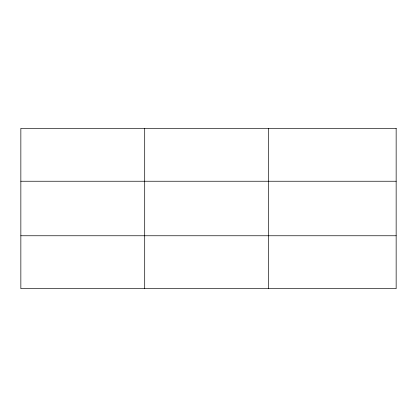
<?xml version="1.0" encoding="UTF-8"?>
<svg xmlns="http://www.w3.org/2000/svg" width="417" height="417" viewBox="0 0 417 417"><rect width="100%" height="100%" fill="white"/><g stroke="black" fill="none" stroke-linecap="round" stroke-linejoin="round"><path stroke-width="0.63" d="M144.699 128.321L144.699 288.679M268.548 128.321L268.548 288.679M20.85 181.239L396.15 181.239M20.85 235.761L396.15 235.761M396.15 128.321L396.15 288.679L20.85 288.679L20.85 128.321L396.15 128.321"/></g></svg>
